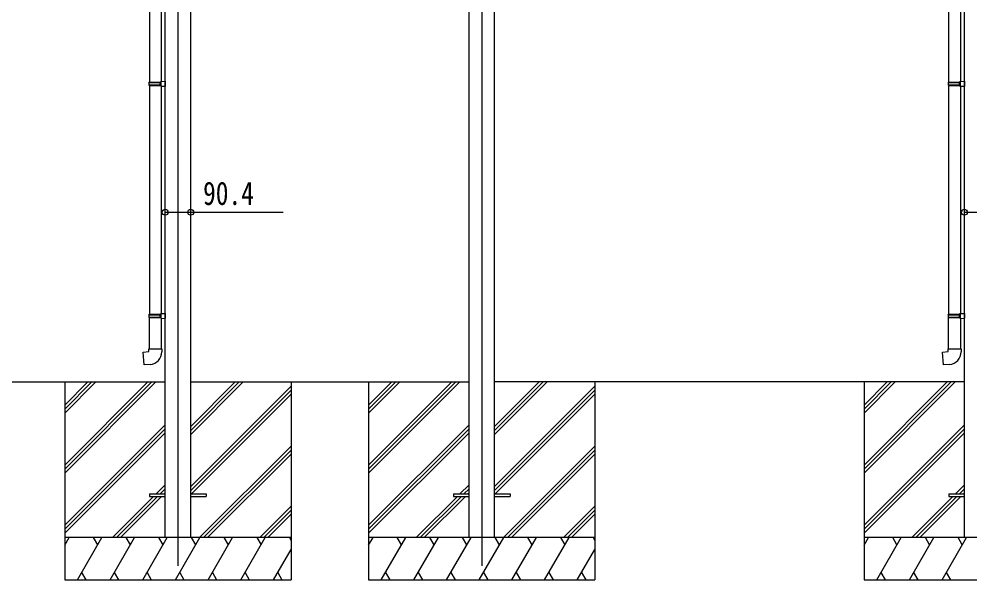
# Model space of a CAD drawing. Units: millimetres, scale not verified. Extents: x -10512 to 10512, y -7425 to 7425.
# Drawn here: x -3501 to -140, y -4123 to -2140 of the extents above; entities that cross this region are included whole.
import ezdxf
from ezdxf.enums import TextEntityAlignment as Align

# ---------------------------------------------------------------- set-up
doc = ezdxf.new("R2010")
doc.units = ezdxf.units.MM
doc.header["$LTSCALE"] = 30
for name, color, linetype in [('0-3_YKK_12', 2, 'Continuous'), ('0-4_YKK_13', 4, 'Continuous'), ('0-5_YKK_A1', 4, 'Continuous'), ('0-6_YKK_D', 6, 'Continuous')]:
    doc.layers.add(name, color=color, linetype=linetype)
doc.styles.add('ＭＳ ゴシック', font='')
doc.styles.get('ＭＳ ゴシック').set_extended_font_data('MS Gothic')

msp = doc.modelspace()

# ---------------------------------------------------------------- linework, layer by layer
at = {"layer": '0-3_YKK_12'}
for p, q in [((-2939.45, -1329.54), (-2939.45, -4073.1)), ((-1865.45, -1329.54), (-1865.45, -4073.1))]:
    msp.add_line(p, q, dxfattribs=at)
at = {"layer": '0-4_YKK_13'}
for p, q in [((-3040.65, -1599.17), (-3040.65, -2363.05)), ((-2998.65, -1601.73), (-2998.65, -2360.49)), ((-215.65, -1599.17), (-215.65, -2363.05)), ((-173.65, -1601.73), (-173.65, -2360.49)), ((-3042.65, -2365.05), (-3041.65, -2363.05)), ((-3042.65, -2365.05), (-2998.65, -2365.05)), ((-3042.65, -2365.05), (-3042.65, -2373.05)), ((-3042.65, -2373.05), (-2998.65, -2373.05)), ((-3042.65, -2373.05), (-3041.65, -2375.05)), ((-3041.65, -2363.05), (-2998.65, -2363.05)), ((-3041.65, -2375.05), (-2998.65, -2375.05)), ((-3040.65, -2375.05), (-3040.65, -3183.55)), ((-3003.13, -2365.05), (-3003.56, -2363.05)), ((-3000.65, -2360.55), (-2984.65, -2360.08)), ((-3000.65, -2362.55), (-3000.65, -2360.55)), ((-3000.65, -2362.55), (-2998.65, -2362.55)), ((-3000.65, -2377.55), (-3000.65, -2375.55)), ((-3000.65, -2377.55), (-2984.65, -2378.02)), ((-2998.65, -2377.61), (-2998.65, -3180.99)), ((-2984.65, -2360.08), (-2984.65, -2378.02)), ((-217.65, -2365.05), (-216.65, -2363.05)), ((-217.65, -2365.05), (-173.65, -2365.05)), ((-217.65, -2365.05), (-217.65, -2373.05)), ((-217.65, -2373.05), (-173.65, -2373.05)), ((-217.65, -2373.05), (-216.65, -2375.05)), ((-216.65, -2363.05), (-173.65, -2363.05)), ((-216.65, -2375.05), (-173.65, -2375.05)), ((-215.65, -2375.05), (-215.65, -3183.55)), ((-178.13, -2365.05), (-178.56, -2363.05)), ((-175.65, -2360.55), (-159.65, -2360.08)), ((-175.65, -2362.55), (-175.65, -2360.55)), ((-175.65, -2362.55), (-173.65, -2362.55)), ((-175.65, -2377.55), (-175.65, -2375.55)), ((-175.65, -2377.55), (-159.65, -2378.02)), ((-173.65, -2377.61), (-173.65, -3180.99)), ((-159.65, -2360.08), (-159.65, -2378.02)), ((-3042.65, -3185.55), (-3041.65, -3183.55)), ((-3042.65, -3185.55), (-2998.65, -3185.55)), ((-3042.65, -3185.55), (-3042.65, -3193.55)), ((-3041.65, -3183.55), (-2998.65, -3183.55)), ((-3003.13, -3185.55), (-3003.56, -3183.55)), ((-3000.65, -3181.05), (-2984.65, -3180.58)), ((-3000.65, -3183.05), (-3000.65, -3181.05)), ((-3000.65, -3183.05), (-2998.65, -3183.05)), ((-2984.65, -3180.58), (-2984.65, -3198.1)), ((-217.65, -3185.55), (-216.65, -3183.55)), ((-217.65, -3185.55), (-173.65, -3185.55)), ((-217.65, -3185.55), (-217.65, -3193.55)), ((-216.65, -3183.55), (-173.65, -3183.55)), ((-178.13, -3185.55), (-178.56, -3183.55)), ((-175.65, -3181.05), (-159.65, -3180.58)), ((-175.65, -3183.05), (-175.65, -3181.05)), ((-175.65, -3183.05), (-173.65, -3183.05)), ((-159.65, -3180.58), (-159.65, -3198.1)), ((-3042.65, -3193.55), (-2998.65, -3193.55)), ((-3042.65, -3193.55), (-3041.65, -3195.55)), ((-3041.65, -3195.55), (-2998.65, -3195.55)), ((-3040.65, -3305.55), (-3040.65, -3195.55)), ((-3000.65, -3198.05), (-3000.65, -3196.05)), ((-3000.65, -3198.05), (-2998.65, -3198.11)), ((-3000.65, -3198.05), (-2984.65, -3198.52)), ((-2998.65, -3198.11), (-2998.65, -3305.55)), ((-217.65, -3193.55), (-173.65, -3193.55)), ((-217.65, -3193.55), (-216.65, -3195.55)), ((-216.65, -3195.55), (-173.65, -3195.55)), ((-215.65, -3305.55), (-215.65, -3195.55)), ((-175.65, -3198.05), (-175.65, -3196.05)), ((-175.65, -3198.05), (-173.65, -3198.11)), ((-175.65, -3198.05), (-159.65, -3198.52)), ((-173.65, -3198.11), (-173.65, -3305.55)), ((-3042.65, -3305.55), (-2996.65, -3305.55)), ((-3042.65, -3315.55), (-3042.65, -3305.55)), ((-2996.65, -3305.55), (-2996.65, -3316.46)), ((-217.65, -3305.55), (-171.65, -3305.55)), ((-217.65, -3315.55), (-217.65, -3305.55)), ((-171.65, -3305.55), (-171.65, -3316.46)), ((-3039.65, -3818.6), (-3039.65, -3827.6)), ((-3039.65, -3818.6), (-2984.85, -3818.6)), ((-3039.65, -3827.6), (-2984.85, -3827.6)), ((-2894.45, -3818.6), (-2839.65, -3818.6)), ((-2894.45, -3827.6), (-2839.65, -3827.6)), ((-2839.65, -3818.6), (-2839.65, -3827.6)), ((-1965.65, -3818.6), (-1965.65, -3827.6)), ((-1965.65, -3818.6), (-1910.85, -3818.6)), ((-1965.65, -3827.6), (-1910.85, -3827.6)), ((-1820.45, -3818.6), (-1765.65, -3818.6)), ((-1820.45, -3827.6), (-1765.65, -3827.6)), ((-1765.65, -3818.6), (-1765.65, -3827.6)), ((-214.65, -3818.6), (-214.65, -3827.6)), ((-214.65, -3818.6), (-159.85, -3818.6)), ((-214.65, -3827.6), (-159.85, -3827.6))]:
    msp.add_line(p, q, dxfattribs=at)
for points in [[(-3003.13, -2365.05), (-3003.13, -2373.05), (-3003.56, -2375.05)], [(-3000.65, -2375.55), (-2998.65, -2375.55), (-2998.65, -2362.55)], [(-178.13, -2365.05), (-178.13, -2373.05), (-178.56, -2375.05)], [(-175.65, -2375.55), (-173.65, -2375.55), (-173.65, -2362.55)], [(-3003.13, -3185.55), (-3003.13, -3193.55), (-3003.56, -3195.55)], [(-3000.65, -3196.05), (-2998.65, -3196.05), (-2998.65, -3183.05)], [(-178.13, -3185.55), (-178.13, -3193.55), (-178.56, -3195.55)], [(-175.65, -3196.05), (-173.65, -3196.05), (-173.65, -3183.05)], [(-3037.73, -3361.29), (-3058.57, -3363.12), (-3062.57, -3317.29), (-3042.65, -3315.55)], [(-212.73, -3361.29), (-233.56, -3363.12), (-237.57, -3317.29), (-217.65, -3315.55)]]:
    msp.add_lwpolyline(points, dxfattribs=at)
for centre in [(-3041.65, -3316.46), (-216.65, -3316.46)]:
    msp.add_arc(centre, 45, 275, 0, dxfattribs=at)
at = {"layer": '0-5_YKK_A1'}
for p, q in [((-2984.85, -3973.1), (-2984.85, -1294.1)), ((-2894.25, -3973.1), (-2894.25, -1294.1)), ((-1910.65, -3973.1), (-1910.65, -1294.1)), ((-1820.25, -3973.1), (-1820.25, -1294.1)), ((-159.65, -3973.1), (-159.65, -1294.1)), ((-3890.49, -3423.1), (-2984.45, -3423.1)), ((-3339.65, -3423.1), (-3339.65, -4123.1)), ((-3339.65, -3717.28), (-3045.47, -3423.1)), ((-3339.65, -3731.42), (-3031.33, -3423.1)), ((-3339.65, -3745.57), (-3017.19, -3423.1)), ((-3339.65, -3533.43), (-3229.32, -3423.1)), ((-3339.65, -3519.29), (-3243.46, -3423.1)), ((-3339.65, -3505.15), (-3257.6, -3423.1)), ((-2894.45, -3423.1), (-1910.45, -3423.1)), ((-2894.45, -3608.73), (-2708.82, -3423.1)), ((-2894.45, -3594.59), (-2722.96, -3423.1)), ((-2894.45, -3580.45), (-2737.1, -3423.1)), ((-2539.65, -3423.1), (-2539.65, -4123.1)), ((-2265.65, -3423.1), (-2265.65, -4123.1)), ((-2265.65, -3717.28), (-1971.47, -3423.1)), ((-2265.65, -3731.42), (-1957.33, -3423.1)), ((-2265.65, -3745.57), (-1943.19, -3423.1)), ((-2265.65, -3533.43), (-2155.32, -3423.1)), ((-2265.65, -3519.29), (-2169.46, -3423.1)), ((-2265.65, -3505.15), (-2183.6, -3423.1)), ((-159.45, -3423.1), (-1820.45, -3423.1)), ((-1820.45, -3608.73), (-1634.82, -3423.1)), ((-1820.45, -3594.59), (-1648.96, -3423.1)), ((-1820.45, -3580.45), (-1663.1, -3423.1)), ((-1465.65, -3423.1), (-1465.65, -4123.1)), ((-514.65, -3423.1), (-514.65, -4123.1)), ((-514.65, -3717.28), (-220.47, -3423.1)), ((-514.65, -3731.42), (-206.33, -3423.1)), ((-514.65, -3745.57), (-192.19, -3423.1)), ((-514.65, -3533.43), (-404.32, -3423.1)), ((-514.65, -3519.29), (-418.46, -3423.1)), ((-514.65, -3505.15), (-432.6, -3423.1)), ((-2894.45, -3792.58), (-2539.65, -3437.78)), ((-2894.45, -3806.72), (-2539.65, -3451.93)), ((-1820.45, -3792.58), (-1465.65, -3437.78)), ((-1820.45, -3806.72), (-1465.65, -3451.93)), ((-2892.19, -3818.6), (-2539.65, -3466.07)), ((-1818.19, -3818.6), (-1465.65, -3466.07)), ((-3339.65, -3929.41), (-2984.85, -3574.62)), ((-3339.65, -3943.55), (-2984.85, -3588.76)), ((-2265.65, -3929.41), (-1910.85, -3574.62)), ((-2265.65, -3943.55), (-1910.85, -3588.76)), ((-514.65, -3929.41), (-159.85, -3574.62)), ((-514.65, -3943.55), (-159.85, -3588.76)), ((-3339.65, -3957.7), (-2984.85, -3602.9)), ((-2265.65, -3957.7), (-1910.85, -3602.9)), ((-514.65, -3957.7), (-159.85, -3602.9)), ((-2862.84, -3973.1), (-2539.65, -3649.91)), ((-1788.84, -3973.1), (-1465.65, -3649.91)), ((-2848.7, -3973.1), (-2539.65, -3664.06)), ((-2834.56, -3973.1), (-2539.65, -3678.2)), ((-1774.7, -3973.1), (-1465.65, -3664.06)), ((-1760.56, -3973.1), (-1465.65, -3678.2)), ((-3016.71, -3818.6), (-2984.85, -3786.75)), ((-1942.71, -3818.6), (-1910.85, -3786.75)), ((-191.71, -3818.6), (-159.85, -3786.75)), ((-3171.21, -3973.1), (-3025.71, -3827.6)), ((-3157.07, -3973.1), (-3011.57, -3827.6)), ((-3142.92, -3973.1), (-2997.42, -3827.6)), ((-3002.57, -3818.6), (-2984.85, -3800.89)), ((-2988.42, -3818.6), (-2984.85, -3815.03)), ((-2097.21, -3973.1), (-1951.71, -3827.6)), ((-2083.07, -3973.1), (-1937.57, -3827.6)), ((-2068.92, -3973.1), (-1923.42, -3827.6)), ((-1928.57, -3818.6), (-1910.85, -3800.89)), ((-1914.42, -3818.6), (-1910.85, -3815.03)), ((-346.21, -3973.1), (-200.71, -3827.6)), ((-332.07, -3973.1), (-186.57, -3827.6)), ((-317.92, -3973.1), (-172.42, -3827.6)), ((-177.57, -3818.6), (-159.85, -3800.89)), ((-163.42, -3818.6), (-159.85, -3815.03)), ((-2650.71, -3973.1), (-2539.65, -3862.05)), ((-1576.71, -3973.1), (-1465.65, -3862.05)), ((-2636.57, -3973.1), (-2539.65, -3876.19)), ((-2622.42, -3973.1), (-2539.65, -3890.33)), ((-1562.57, -3973.1), (-1465.65, -3876.19)), ((-1548.42, -3973.1), (-1465.65, -3890.33)), ((-2539.65, -3973.1), (-3339.65, -3973.1)), ((-3339.65, -4000.61), (-3323.77, -3973.1)), ((-3294.9, -4123.1), (-3208.3, -3973.1)), ((-3223.3, -3999.08), (-3238.3, -3973.1)), ((-3179.43, -4123.1), (-3092.83, -3973.1)), ((-3107.83, -3999.09), (-3122.83, -3973.1)), ((-3063.96, -4123.1), (-2977.36, -3973.1)), ((-2992.36, -3999.09), (-3007.36, -3973.1)), ((-2948.49, -4123.1), (-2861.89, -3973.1)), ((-2876.89, -3999.09), (-2891.89, -3973.1)), ((-2833.02, -4123.1), (-2746.42, -3973.1)), ((-2761.42, -3999.09), (-2776.42, -3973.1)), ((-2717.55, -4123.1), (-2630.95, -3973.1)), ((-2660.95, -3973.1), (-2645.95, -3999.08)), ((-2545.48, -3973.1), (-2539.65, -3983.2)), ((-1465.65, -3973.1), (-2265.65, -3973.1)), ((-2265.65, -4000.61), (-2249.77, -3973.1)), ((-2220.9, -4123.1), (-2134.3, -3973.1)), ((-2149.3, -3999.08), (-2164.3, -3973.1)), ((-2105.43, -4123.1), (-2018.83, -3973.1)), ((-2033.83, -3999.09), (-2048.83, -3973.1)), ((-1989.96, -4123.1), (-1903.36, -3973.1)), ((-1918.36, -3999.09), (-1933.36, -3973.1)), ((-1874.49, -4123.1), (-1787.89, -3973.1)), ((-1802.89, -3999.09), (-1817.89, -3973.1)), ((-1759.02, -4123.1), (-1672.42, -3973.1)), ((-1687.42, -3999.09), (-1702.42, -3973.1)), ((-1643.55, -4123.1), (-1556.95, -3973.1)), ((-1586.95, -3973.1), (-1571.95, -3999.08)), ((-1471.48, -3973.1), (-1465.65, -3983.2)), ((285.35, -3973.1), (-514.65, -3973.1)), ((-514.65, -4000.61), (-498.77, -3973.1)), ((-469.9, -4123.1), (-383.3, -3973.1)), ((-398.3, -3999.08), (-413.3, -3973.1)), ((-354.43, -4123.1), (-267.83, -3973.1)), ((-282.83, -3999.09), (-297.83, -3973.1)), ((-238.96, -4123.1), (-152.36, -3973.1)), ((-167.36, -3999.09), (-182.36, -3973.1)), ((-2602.08, -4123.1), (-2539.65, -4014.97)), ((-1528.08, -4123.1), (-1465.65, -4014.97)), ((-3279.91, -4097.12), (-3264.91, -4123.1)), ((-3164.44, -4097.12), (-3149.44, -4123.1)), ((-3048.96, -4097.12), (-3033.96, -4123.1)), ((-2933.49, -4097.12), (-2918.5, -4123.1)), ((-2818.02, -4097.12), (-2803.03, -4123.1)), ((-2702.55, -4097.12), (-2687.56, -4123.1)), ((-2587.09, -4097.12), (-2572.09, -4123.1)), ((-2205.91, -4097.12), (-2190.91, -4123.1)), ((-2090.44, -4097.12), (-2075.44, -4123.1)), ((-1974.96, -4097.12), (-1959.96, -4123.1)), ((-1859.49, -4097.12), (-1844.5, -4123.1)), ((-1744.02, -4097.12), (-1729.03, -4123.1)), ((-1628.55, -4097.12), (-1613.56, -4123.1)), ((-1513.09, -4097.12), (-1498.09, -4123.1)), ((-454.9, -4097.12), (-439.91, -4123.1)), ((-339.43, -4097.12), (-324.44, -4123.1)), ((-223.96, -4097.12), (-208.96, -4123.1)), ((-3339.65, -4123.1), (-2539.65, -4123.1)), ((-2265.65, -4123.1), (-1465.65, -4123.1)), ((-514.65, -4123.1), (285.35, -4123.1))]:
    msp.add_line(p, q, dxfattribs=at)
at = {"layer": '0-6_YKK_D'}
for points in [[(-2984.65, -2823.1), (-2894.25, -2823.1), (-2567.75, -2823.1)], [(-159.65, -2823.1), (-69.25, -2823.1), (257.25, -2823.1)]]:
    msp.add_lwpolyline(points, dxfattribs=at)
for centre in [(-2984.65, -2823.1), (-2894.25, -2823.1), (-159.65, -2823.1)]:
    msp.add_circle(centre, 10.62, dxfattribs=at)

# ---------------------------------------------------------------- texts
at = {"layer": '0-6_YKK_D', "style": 'ＭＳ ゴシック', "width": 0.8}
msp.add_text('90.4', height=82.48, dxfattribs=at).set_placement((-2850.75, -2822.1), align=Align.BOTTOM_LEFT)

doc.saveas('drawing.dxf')
